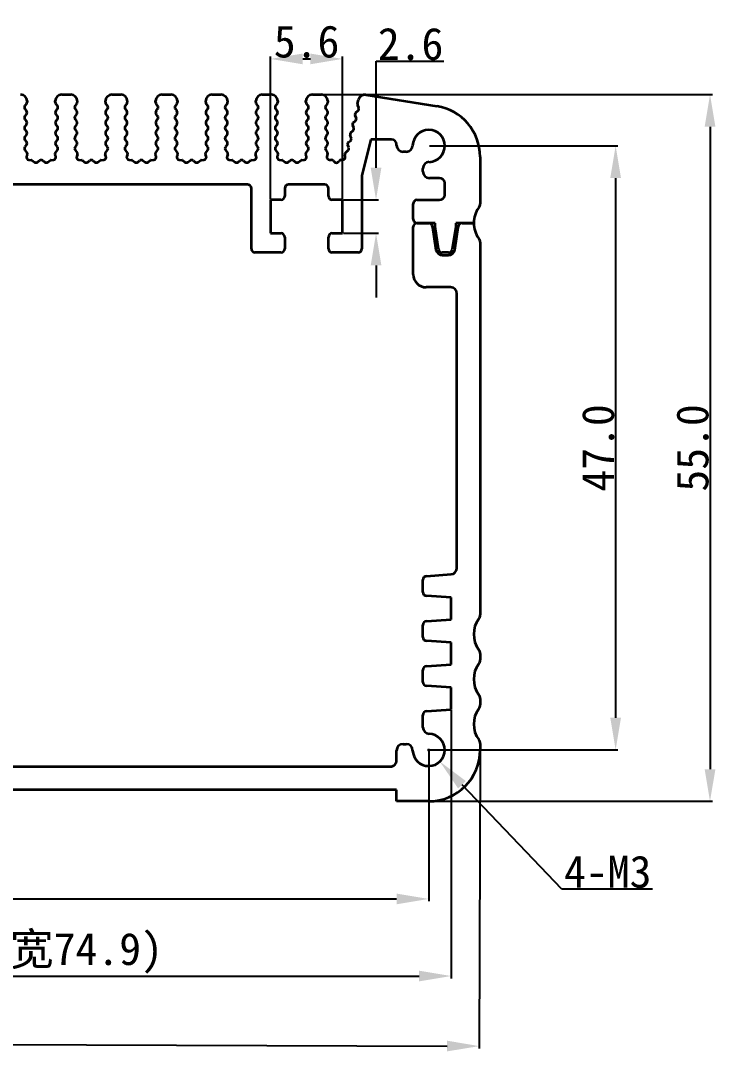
# Model space of a CAD drawing. Header units: inches. Extents: x -10 to 98, y -19 to 61.
# Drawn here: x 44.2 to 98.3, y -19.5 to 60.8 of the extents above; entities that cross this region are included whole.
import ezdxf

# ---------------------------------------------------------------- set-up
doc = ezdxf.new("R2010")
doc.units = ezdxf.units.IN
doc.header["$MEASUREMENT"] = 0
doc.layers.add('1', color=30, linetype='Continuous')
doc.layers.add('Visible (ISO)', color=7, linetype='Continuous', lineweight=35)
doc.styles.get("Standard").update_dxf_attribs({"font": 'simhei.ttf'})
doc.dimstyles.get("Standard").update_dxf_attribs({"dimtxt": 2.5, "dimasz": 2.5, "dimexe": 0.18, "dimexo": 0.0625, "dimgap": 0.09, "dimtad": 1, "dimtoh": 1, "dimdec": 1, "dimzin": 0, "dimdsep": 46, "dimtxsty": 'Standard', "dimcen": 0.09, "dimadec": 0, "dimazin": 0, "dimtfac": 1, "dimtdec": 1, "dimtofl": 0, "dimtmove": 0, "dimatfit": 3, "dimfxl": 1, "dimtolj": 1, "dimtzin": 0, "dimarcsym": 0})

# ---------------------------------------------------------------- blocks, each defined once
blk = doc.blocks.new('*D1')
at = {"color": 0, "lineweight": -2}
for p, q in [((67.712, 55), (98.067, 55)), ((97.887, 52.5), (97.887, 2.5)), ((76.062, 0), (98.067, 0))]:
    blk.add_line(p, q, dxfattribs=at)
at = {"color": 0}
for points in [[(97.47, 52.5), (98.304, 52.5), (97.887, 55)], [(97.47, 2.5), (98.304, 2.5), (97.887, 0)]]:
    blk.add_solid(points, dxfattribs=at)
at = {"layer": 'Defpoints', "color": 0}
for p in [(67.65, 55), (76, 0), (97.887, 0)]:
    blk.add_point(p, dxfattribs=at)
at = {"color": 0, "insert": (96.533, 27.5), "char_height": 2.5, "attachment_point": 5, "rotation": 90}
blk.add_mtext('\\A1;55.0', dxfattribs=at)
blk = doc.blocks.new('*D2')
at = {"color": 0, "lineweight": -2}
for p, q in [((76.062, 51), (90.723, 51)), ((90.543, 48.5), (90.543, 6.5)), ((76.062, 4), (90.723, 4))]:
    blk.add_line(p, q, dxfattribs=at)
at = {"color": 0}
for points in [[(90.127, 48.5), (90.96, 48.5), (90.543, 51)], [(90.127, 6.5), (90.96, 6.5), (90.543, 4)]]:
    blk.add_solid(points, dxfattribs=at)
at = {"layer": 'Defpoints', "color": 0}
for p in [(76, 51), (76, 4), (90.543, 4)]:
    blk.add_point(p, dxfattribs=at)
at = {"color": 0, "insert": (89.189, 27.5), "char_height": 2.5, "attachment_point": 5, "rotation": 90}
blk.add_mtext('\\A1;47.0', dxfattribs=at)
blk = doc.blocks.new('*D3')
at = {"color": 0, "lineweight": -2}
for p, q in [((63.7, 46.863), (63.7, 57.952)), ((66.2, 57.772), (66.8, 57.772)), ((69.3, 46.863), (69.3, 57.952))]:
    blk.add_line(p, q, dxfattribs=at)
at = {"color": 0}
for points in [[(66.2, 58.189), (66.2, 57.355), (63.7, 57.772)], [(66.8, 58.189), (66.8, 57.355), (69.3, 57.772)]]:
    blk.add_solid(points, dxfattribs=at)
at = {"layer": 'Defpoints', "color": 0}
for p in [(69.3, 57.772), (63.7, 46.8), (69.3, 46.8)]:
    blk.add_point(p, dxfattribs=at)
at = {"color": 0, "insert": (66.5, 59.112), "char_height": 2.5, "attachment_point": 5}
blk.add_mtext('\\A1;5.6', dxfattribs=at)
blk = doc.blocks.new('*D4')
at = {"color": 0, "lineweight": -2}
for p, q in [((71.902, 49.3), (71.902, 57.588)), ((71.902, 57.588), (77.188, 57.588)), ((69.363, 46.8), (72.082, 46.8)), ((69.363, 44.2), (72.082, 44.2)), ((71.902, 41.7), (71.902, 39.2))]:
    blk.add_line(p, q, dxfattribs=at)
at = {"color": 0}
for points in [[(71.485, 49.3), (72.318, 49.3), (71.902, 46.8)], [(71.485, 41.7), (72.318, 41.7), (71.902, 44.2)]]:
    blk.add_solid(points, dxfattribs=at)
at = {"layer": 'Defpoints', "color": 0}
for p in [(69.3, 46.8), (71.902, 46.8), (69.3, 44.2)]:
    blk.add_point(p, dxfattribs=at)
at = {"color": 0, "insert": (74.59, 58.928), "char_height": 2.5, "attachment_point": 5}
blk.add_mtext('\\A1;2.6', dxfattribs=at)
blk = doc.blocks.new('*D5')
at = {"color": 0, "lineweight": -2}
for p, q in [((4, 3.938), (4, -7.777)), ((76, 3.938), (76, -7.777)), ((6.5, -7.597), (73.5, -7.597))]:
    blk.add_line(p, q, dxfattribs=at)
at = {"color": 0}
for points in [[(6.5, -7.181), (6.5, -8.014), (4, -7.597)], [(73.5, -7.181), (73.5, -8.014), (76, -7.597)]]:
    blk.add_solid(points, dxfattribs=at)
at = {"layer": 'Defpoints', "color": 0}
for p in [(4, 4), (76, 4), (76, -7.597)]:
    blk.add_point(p, dxfattribs=at)
at = {"color": 0, "insert": (40, -6.243), "char_height": 2.5, "attachment_point": 5}
blk.add_mtext('\\A1;72.0', dxfattribs=at)
blk = doc.blocks.new('*D6')
at = {"layer": '1', "color": 0, "lineweight": -2}
for p, q in [((2.25, 7.088), (2.25, -13.775)), ((77.75, 7.088), (77.75, -13.775)), ((4.75, -13.595), (75.25, -13.595))]:
    blk.add_line(p, q, dxfattribs=at)
at = {"layer": '1', "color": 0}
for points in [[(4.75, -13.179), (4.75, -14.012), (2.25, -13.595)], [(75.25, -13.179), (75.25, -14.012), (77.75, -13.595)]]:
    blk.add_solid(points, dxfattribs=at)
at = {"layer": 'Defpoints', "color": 0}
for p in [(2.25, 7.15), (77.75, 7.15), (77.75, -13.595)]:
    blk.add_point(p, dxfattribs=at)
at = {"layer": '1', "color": 0, "insert": (40, -11.82), "char_height": 2.5, "attachment_point": 5}
blk.add_mtext('\\A1;75.5(最大板宽74.9)', dxfattribs=at)
blk = doc.blocks.new('*D7')
at = {"color": 0, "lineweight": -2}
for p, q in [((0, 4.188), (-0.073, -18.979)), ((80, 3.938), (79.927, -19.229)), ((2.428, -18.807), (77.428, -19.041))]:
    blk.add_line(p, q, dxfattribs=at)
at = {"color": 0}
for points in [[(2.429, -18.39), (2.427, -19.224), (-0.072, -18.799)], [(77.429, -18.625), (77.427, -19.458), (79.928, -19.049)]]:
    blk.add_solid(points, dxfattribs=at)
at = {"layer": 'Defpoints', "color": 0}
for p in [(0, 4.25), (80, 4), (79.928, -19.049)]:
    blk.add_point(p, dxfattribs=at)
at = {"color": 0, "insert": (39.932, -17.57), "char_height": 2.5, "attachment_point": 5, "rotation": 359.82095}
blk.add_mtext('\\A1;80.0', dxfattribs=at)
blk = doc.blocks.new('*D9')
at = {"color": 0, "lineweight": -2}
for p, q in [((76, 3.91), (76, 4.09)), ((75.91, 4), (76.09, 4)), ((86.353, -6.831), (78.591, 1.289)), ((93.409, -6.831), (86.353, -6.831))]:
    blk.add_line(p, q, dxfattribs=at)
at = {"color": 0}
blk.add_solid([(78.892, 1.577), (78.29, 1.001), (76.864, 3.096)], dxfattribs=at)
at = {"layer": 'Defpoints', "color": 0}
for p in [(76, 4), (76.864, 3.096)]:
    blk.add_point(p, dxfattribs=at)
at = {"color": 0, "insert": (89.926, -5.491), "char_height": 2.5, "attachment_point": 5}
blk.add_mtext('\\A1;4-M3', dxfattribs=at)

msp = doc.modelspace()

# ---------------------------------------------------------------- linework, layer by layer
at = {"layer": 'Visible (ISO)'}
for p, q in [((47.45, 55), (48.15, 55)), ((51.35, 55), (52.05, 55)), ((55.25, 55), (55.95, 55)), ((59.15, 55), (59.85, 55)), ((63.05, 55), (63.75, 55)), ((66.95, 55), (67.65, 55)), ((70.463, 54.281), (70.543, 54.604)), ((71.107, 54.976), (76.626, 54.102)), ((44.71, 54.28), (44.59, 54.12)), ((44.59, 53.88), (44.71, 53.72)), ((44.75, 54.5), (44.75, 54.4)), ((46.95, 54.4), (46.95, 54.5)), ((47.11, 54.12), (46.99, 54.28)), ((46.99, 53.72), (47.11, 53.88)), ((48.61, 54.28), (48.49, 54.12)), ((48.49, 53.88), (48.61, 53.72)), ((48.65, 54.5), (48.65, 54.4)), ((50.85, 54.4), (50.85, 54.5)), ((51.01, 54.12), (50.89, 54.28)), ((50.89, 53.72), (51.01, 53.88)), ((52.51, 54.28), (52.39, 54.12)), ((52.39, 53.88), (52.51, 53.72)), ((52.55, 54.5), (52.55, 54.4)), ((54.75, 54.4), (54.75, 54.5)), ((54.91, 54.12), (54.79, 54.28)), ((54.79, 53.72), (54.91, 53.88)), ((56.41, 54.28), (56.29, 54.12)), ((56.29, 53.88), (56.41, 53.72)), ((56.45, 54.5), (56.45, 54.4)), ((58.65, 54.4), (58.65, 54.5)), ((58.81, 54.12), (58.69, 54.28)), ((58.69, 53.72), (58.81, 53.88)), ((60.31, 54.28), (60.19, 54.12)), ((60.19, 53.88), (60.31, 53.72)), ((60.35, 54.5), (60.35, 54.4)), ((62.55, 54.4), (62.55, 54.5)), ((62.71, 54.12), (62.59, 54.28)), ((62.59, 53.72), (62.71, 53.88)), ((64.21, 54.28), (64.09, 54.12)), ((64.09, 53.88), (64.21, 53.72)), ((64.25, 54.5), (64.25, 54.4)), ((66.45, 54.4), (66.45, 54.5)), ((66.61, 54.12), (66.49, 54.28)), ((66.49, 53.72), (66.61, 53.88)), ((68.11, 54.28), (67.99, 54.12)), ((67.99, 53.88), (68.11, 53.72)), ((68.15, 54.5), (68.15, 54.4)), ((70.551, 53.971), (70.473, 54.155)), ((44.71, 53.48), (44.59, 53.32)), ((44.59, 53.08), (44.71, 52.92)), ((47.11, 53.32), (46.99, 53.48)), ((46.99, 52.92), (47.11, 53.08)), ((48.61, 53.48), (48.49, 53.32)), ((48.49, 53.08), (48.61, 52.92)), ((51.01, 53.32), (50.89, 53.48)), ((50.89, 52.92), (51.01, 53.08)), ((52.51, 53.48), (52.39, 53.32)), ((52.39, 53.08), (52.51, 52.92)), ((54.91, 53.32), (54.79, 53.48)), ((54.79, 52.92), (54.91, 53.08)), ((56.41, 53.48), (56.29, 53.32)), ((56.29, 53.08), (56.41, 52.92)), ((58.81, 53.32), (58.69, 53.48)), ((58.69, 52.92), (58.81, 53.08)), ((60.31, 53.48), (60.19, 53.32)), ((60.19, 53.08), (60.31, 52.92)), ((62.71, 53.32), (62.59, 53.48)), ((62.59, 52.92), (62.71, 53.08)), ((64.21, 53.48), (64.09, 53.32)), ((64.09, 53.08), (64.21, 52.92)), ((66.61, 53.32), (66.49, 53.48)), ((66.49, 52.92), (66.61, 53.08)), ((68.11, 53.48), (67.99, 53.32)), ((67.99, 53.08), (68.11, 52.92)), ((70.144, 52.835), (70.299, 52.962)), ((70.357, 53.195), (70.279, 53.379)), ((70.337, 53.612), (70.492, 53.738)), ((44.71, 52.68), (44.59, 52.52)), ((44.59, 52.28), (44.71, 52.12)), ((47.11, 52.52), (46.99, 52.68)), ((46.99, 52.12), (47.11, 52.28)), ((48.61, 52.68), (48.49, 52.52)), ((48.49, 52.28), (48.61, 52.12)), ((51.01, 52.52), (50.89, 52.68)), ((50.89, 52.12), (51.01, 52.28)), ((52.51, 52.68), (52.39, 52.52)), ((52.39, 52.28), (52.51, 52.12)), ((54.91, 52.52), (54.79, 52.68)), ((54.79, 52.12), (54.91, 52.28)), ((56.41, 52.68), (56.29, 52.52)), ((56.29, 52.28), (56.41, 52.12)), ((58.81, 52.52), (58.69, 52.68)), ((58.69, 52.12), (58.81, 52.28)), ((60.31, 52.68), (60.19, 52.52)), ((60.19, 52.28), (60.31, 52.12)), ((62.71, 52.52), (62.59, 52.68)), ((62.59, 52.12), (62.71, 52.28)), ((64.21, 52.68), (64.09, 52.52)), ((64.09, 52.28), (64.21, 52.12)), ((66.61, 52.52), (66.49, 52.68)), ((66.49, 52.12), (66.61, 52.28)), ((68.11, 52.68), (67.99, 52.52)), ((67.99, 52.28), (68.11, 52.12)), ((69.95, 52.059), (70.105, 52.185)), ((70.163, 52.418), (70.086, 52.603)), ((44.71, 51.88), (44.59, 51.72)), ((44.59, 51.48), (44.71, 51.32)), ((47.11, 51.72), (46.99, 51.88)), ((46.99, 51.32), (47.11, 51.48)), ((48.61, 51.88), (48.49, 51.72)), ((48.49, 51.48), (48.61, 51.32)), ((51.01, 51.72), (50.89, 51.88)), ((50.89, 51.32), (51.01, 51.48)), ((52.51, 51.88), (52.39, 51.72)), ((52.39, 51.48), (52.51, 51.32)), ((54.91, 51.72), (54.79, 51.88)), ((54.79, 51.32), (54.91, 51.48)), ((56.41, 51.88), (56.29, 51.72)), ((56.29, 51.48), (56.41, 51.32)), ((58.81, 51.72), (58.69, 51.88)), ((58.69, 51.32), (58.81, 51.48)), ((60.31, 51.88), (60.19, 51.72)), ((60.19, 51.48), (60.31, 51.32)), ((62.71, 51.72), (62.59, 51.88)), ((62.59, 51.32), (62.71, 51.48)), ((64.21, 51.88), (64.09, 51.72)), ((64.09, 51.48), (64.21, 51.32)), ((66.61, 51.72), (66.49, 51.88)), ((66.49, 51.32), (66.61, 51.48)), ((68.11, 51.88), (67.99, 51.72)), ((67.99, 51.48), (68.11, 51.32)), ((69.757, 51.283), (69.912, 51.409)), ((69.97, 51.642), (69.892, 51.826)), ((71.5, 51.5), (70.8, 48.692)), ((73.1, 51.5), (71.5, 51.5)), ((44.71, 51.08), (44.59, 50.92)), ((44.59, 50.68), (44.765, 50.446)), ((46.935, 50.446), (47.11, 50.68)), ((47.11, 50.92), (46.99, 51.08)), ((48.61, 51.08), (48.49, 50.92)), ((48.49, 50.68), (48.665, 50.446)), ((50.835, 50.446), (51.01, 50.68)), ((51.01, 50.92), (50.89, 51.08)), ((52.51, 51.08), (52.39, 50.92)), ((52.39, 50.68), (52.565, 50.446)), ((54.735, 50.446), (54.91, 50.68)), ((54.91, 50.92), (54.79, 51.08)), ((56.41, 51.08), (56.29, 50.92)), ((56.29, 50.68), (56.465, 50.446)), ((58.635, 50.446), (58.81, 50.68)), ((58.81, 50.92), (58.69, 51.08)), ((60.31, 51.08), (60.19, 50.92)), ((60.19, 50.68), (60.365, 50.446)), ((62.535, 50.446), (62.71, 50.68)), ((62.71, 50.92), (62.59, 51.08)), ((64.21, 51.08), (64.09, 50.92)), ((64.09, 50.68), (64.265, 50.446)), ((66.435, 50.446), (66.61, 50.68)), ((66.61, 50.92), (66.49, 51.08)), ((68.11, 51.08), (67.99, 50.92)), ((67.99, 50.68), (68.105, 50.527)), ((69.545, 50.492), (69.718, 50.633)), ((69.776, 50.866), (69.699, 51.05)), ((73.5, 51.046), (73.5, 51.1)), ((74.251, 50.546), (74, 50.546)), ((44.777, 50.347), (44.715, 50.2)), ((44.883, 49.922), (45.082, 49.906)), ((45.134, 49.887), (45.33, 49.74)), ((45.57, 49.74), (45.73, 49.86)), ((45.97, 49.86), (46.13, 49.74)), ((46.37, 49.74), (46.566, 49.887)), ((46.618, 49.906), (46.817, 49.922)), ((46.985, 50.2), (46.923, 50.347)), ((48.677, 50.347), (48.615, 50.2)), ((48.783, 49.922), (48.982, 49.906)), ((49.034, 49.887), (49.23, 49.74)), ((49.47, 49.74), (49.63, 49.86)), ((49.87, 49.86), (50.03, 49.74)), ((50.27, 49.74), (50.466, 49.887)), ((50.518, 49.906), (50.717, 49.922)), ((50.885, 50.2), (50.823, 50.347)), ((52.577, 50.347), (52.515, 50.2)), ((52.683, 49.922), (52.882, 49.906)), ((52.934, 49.887), (53.13, 49.74)), ((53.37, 49.74), (53.53, 49.86)), ((53.77, 49.86), (53.93, 49.74)), ((54.17, 49.74), (54.366, 49.887)), ((54.418, 49.906), (54.617, 49.922)), ((54.785, 50.2), (54.723, 50.347)), ((56.477, 50.347), (56.415, 50.2)), ((56.583, 49.922), (56.782, 49.906)), ((56.834, 49.887), (57.03, 49.74)), ((57.27, 49.74), (57.43, 49.86)), ((57.67, 49.86), (57.83, 49.74)), ((58.07, 49.74), (58.266, 49.887)), ((58.318, 49.906), (58.517, 49.922)), ((58.685, 50.2), (58.623, 50.347)), ((60.377, 50.347), (60.315, 50.2)), ((60.483, 49.922), (60.682, 49.906)), ((60.734, 49.887), (60.93, 49.74)), ((61.17, 49.74), (61.33, 49.86)), ((61.57, 49.86), (61.73, 49.74)), ((61.97, 49.74), (62.166, 49.887)), ((62.218, 49.906), (62.417, 49.922)), ((62.585, 50.2), (62.523, 50.347)), ((64.277, 50.347), (64.215, 50.2)), ((64.383, 49.922), (64.582, 49.906)), ((64.634, 49.887), (64.83, 49.74)), ((65.07, 49.74), (65.23, 49.86)), ((65.47, 49.86), (65.63, 49.74)), ((65.87, 49.74), (66.066, 49.887)), ((66.118, 49.906), (66.317, 49.922)), ((66.485, 50.2), (66.423, 50.347)), ((68.137, 50.354), (68.086, 50.168)), ((68.28, 49.915), (68.432, 49.916)), ((68.581, 49.852), (68.668, 49.758)), ((68.962, 49.758), (69.049, 49.852)), ((69.198, 49.916), (69.309, 49.927)), ((69.505, 50.175), (69.477, 50.289)), ((80, 50.152), (80, 46.5)), ((75.55, 49), (75.55, 49.251)), ((70.8, 48.692), (70.8, 43)), ((76.85, 48.5), (76.05, 48.5)), ((61.9, 48), (18.1, 48)), ((62.2, 43), (62.2, 47.7)), ((64.8, 47.7), (64.8, 47.1)), ((67.9, 48), (65.1, 48)), ((68.2, 47.1), (68.2, 47.7)), ((77.25, 47.2), (77.25, 48.1)), ((64.5, 46.8), (63.7, 46.8)), ((63.7, 46.8), (63.7, 44.2)), ((69.3, 46.8), (68.5, 46.8)), ((69.3, 44.2), (69.3, 46.8)), ((75.1, 46.8), (76.85, 46.8)), ((74.8, 45.3), (74.8, 46.5)), ((76.5, 45), (75.1, 45)), ((75.1, 45), (76, 45)), ((76.5, 44.7), (76.5, 45)), ((79.5, 45), (78.1, 45)), ((78.1, 45), (78.1, 44.7)), ((78.6, 45), (79.5, 45)), ((63.7, 44.2), (64.5, 44.2)), ((68.5, 44.2), (69.3, 44.2)), ((74.8, 41), (74.8, 44.7)), ((76.3, 44.7), (76.3, 44.685)), ((76.3, 44.685), (76.564, 42.926)), ((76.762, 42.955), (76.5, 44.7)), ((78.1, 44.7), (77.838, 42.955)), ((78.036, 42.926), (78.3, 44.685)), ((78.3, 44.685), (78.3, 44.7)), ((64.8, 43.9), (64.8, 43)), ((68.2, 43), (68.2, 43.9)), ((80, 43.5), (80, 14.5)), ((64.5, 42.7), (62.5, 42.7)), ((70.5, 42.7), (68.5, 42.7)), ((77.542, 42.7), (77.058, 42.7)), ((77.058, 42.5), (77.542, 42.5)), ((77.7, 40), (75.8, 40)), ((78.2, 18.165), (78.2, 39.5)), ((75.825, 17.533), (77.735, 17.666)), ((75.546, 16.284), (75.546, 17.234)), ((77.75, 15.85), (75.825, 15.985)), ((77.75, 14.15), (77.75, 15.85)), ((75.546, 12.784), (75.546, 13.716)), ((75.825, 14.015), (77.75, 14.15)), ((77.75, 12.35), (75.825, 12.485)), ((77.75, 10.65), (77.75, 12.35)), ((80, 11.5), (80, 11)), ((75.825, 10.515), (77.75, 10.65)), ((75.546, 9.284), (75.546, 10.216)), ((77.75, 8.85), (75.825, 8.985)), ((77.75, 7.15), (77.75, 8.85)), ((80, 8), (80, 7.5)), ((75.546, 5.749), (75.546, 6.716)), ((75.825, 7.015), (77.75, 7.15)), ((74, 4.454), (74.251, 4.454)), ((80, 4.5), (80, 4)), ((73.5, 3.2), (73.5, 3.954)), ((7, 2.7), (73, 2.7)), ((73.5, 0.9), (6.5, 0.9)), ((73.5, 0), (73.5, 0.9)), ((76, 0), (73.5, 0))]:
    msp.add_line(p, q, dxfattribs=at)
for centre, radius, start, end in [((44.25, 54.5), 0.5, 360, 90), ((47.45, 54.5), 0.5, 90, 180), ((48.15, 54.5), 0.5, 0, 90), ((51.35, 54.5), 0.5, 90, 180), ((52.05, 54.5), 0.5, 0, 90), ((55.25, 54.5), 0.5, 90, 180), ((55.95, 54.5), 0.5, 0, 90), ((59.15, 54.5), 0.5, 90, 180), ((59.85, 54.5), 0.5, 360, 90), ((63.05, 54.5), 0.5, 90, 180), ((63.75, 54.5), 0.5, 0, 90), ((66.95, 54.5), 0.5, 90, 180), ((67.65, 54.5), 0.5, 360, 90), ((71.029, 54.483), 0.5, 81, 166), ((44.75, 54), 0.2, 143.1301, 216.8699), ((44.55, 54.4), 0.2, 323.1301, 0), ((47.15, 54.4), 0.2, 180, 216.8699), ((46.95, 54), 0.2, 323.1301, 36.8699), ((48.65, 54), 0.2, 143.1301, 216.8699), ((48.45, 54.4), 0.2, 323.1301, 0), ((51.05, 54.4), 0.2, 180, 216.8699), ((50.85, 54), 0.2, 323.1301, 36.8699), ((52.55, 54), 0.2, 143.1301, 216.8699), ((52.35, 54.4), 0.2, 323.1301, 0), ((54.95, 54.4), 0.2, 180, 216.8699), ((54.75, 54), 0.2, 323.1301, 36.8699), ((56.45, 54), 0.2, 143.1301, 216.8699), ((56.25, 54.4), 0.2, 323.1301, 0), ((58.85, 54.4), 0.2, 180, 216.8699), ((58.65, 54), 0.2, 323.1301, 36.8699), ((60.35, 54), 0.2, 143.1301, 216.8699), ((60.15, 54.4), 0.2, 323.1301, 0), ((62.75, 54.4), 0.2, 180, 216.8699), ((62.55, 54), 0.2, 323.1301, 36.8699), ((64.25, 54), 0.2, 143.1301, 216.8699), ((64.05, 54.4), 0.2, 323.1301, 0), ((66.65, 54.4), 0.2, 180, 216.8699), ((66.45, 54), 0.2, 323.1301, 36.8699), ((68.15, 54), 0.2, 143.1301, 216.8699), ((67.95, 54.4), 0.2, 323.1301, 0), ((70.657, 54.233), 0.2, 166, 202.8699), ((70.366, 53.893), 0.2, 309.1301, 22.8699), ((76, 50.152), 4, 360, 81), ((44.75, 53.2), 0.2, 143.1301, 216.8699), ((44.55, 53.6), 0.2, 323.1301, 36.8699), ((47.15, 53.6), 0.2, 143.1301, 216.8699), ((46.95, 53.2), 0.2, 323.1301, 36.8699), ((48.65, 53.2), 0.2, 143.1301, 216.8699), ((48.45, 53.6), 0.2, 323.1301, 36.8699), ((51.05, 53.6), 0.2, 143.1301, 216.8699), ((50.85, 53.2), 0.2, 323.1301, 36.8699), ((52.55, 53.2), 0.2, 143.1301, 216.8699), ((52.35, 53.6), 0.2, 323.1301, 36.8699), ((54.95, 53.6), 0.2, 143.1301, 216.8699), ((54.75, 53.2), 0.2, 323.1301, 36.8699), ((56.45, 53.2), 0.2, 143.1301, 216.8699), ((56.25, 53.6), 0.2, 323.1301, 36.8699), ((58.85, 53.6), 0.2, 143.1301, 216.8699), ((58.65, 53.2), 0.2, 323.1301, 36.8699), ((60.35, 53.2), 0.2, 143.1301, 216.8699), ((60.15, 53.6), 0.2, 323.1301, 36.8699), ((62.75, 53.6), 0.2, 143.1301, 216.8699), ((62.55, 53.2), 0.2, 323.1301, 36.8699), ((64.25, 53.2), 0.2, 143.1301, 216.8699), ((64.05, 53.6), 0.2, 323.1301, 36.8699), ((66.65, 53.6), 0.2, 143.1301, 216.8699), ((66.45, 53.2), 0.2, 323.1301, 36.8699), ((68.15, 53.2), 0.2, 143.1301, 216.8699), ((67.95, 53.6), 0.2, 323.1301, 36.8699), ((70.464, 53.457), 0.2, 129.1301, 202.8699), ((70.173, 53.117), 0.2, 309.1301, 22.8699), ((44.75, 52.4), 0.2, 143.1301, 216.8699), ((44.55, 52.8), 0.2, 323.1301, 36.8699), ((47.15, 52.8), 0.2, 143.1301, 216.8699), ((46.95, 52.4), 0.2, 323.1301, 36.8699), ((48.65, 52.4), 0.2, 143.1301, 216.8699), ((48.45, 52.8), 0.2, 323.1301, 36.8699), ((51.05, 52.8), 0.2, 143.1301, 216.8699), ((50.85, 52.4), 0.2, 323.1301, 36.8699), ((52.55, 52.4), 0.2, 143.1301, 216.8699), ((52.35, 52.8), 0.2, 323.1301, 36.8699), ((54.95, 52.8), 0.2, 143.1301, 216.8699), ((54.75, 52.4), 0.2, 323.1301, 36.8699), ((56.45, 52.4), 0.2, 143.1301, 216.8699), ((56.25, 52.8), 0.2, 323.1301, 36.8699), ((58.85, 52.8), 0.2, 143.1301, 216.8699), ((58.65, 52.4), 0.2, 323.1301, 36.8699), ((60.35, 52.4), 0.2, 143.1301, 216.8699), ((60.15, 52.8), 0.2, 323.1301, 36.8699), ((62.75, 52.8), 0.2, 143.1301, 216.8699), ((62.55, 52.4), 0.2, 323.1301, 36.8699), ((64.25, 52.4), 0.2, 143.1301, 216.8699), ((64.05, 52.8), 0.2, 323.1301, 36.8699), ((66.65, 52.8), 0.2, 143.1301, 216.8699), ((66.45, 52.4), 0.2, 323.1301, 36.8699), ((68.15, 52.4), 0.2, 143.1301, 216.8699), ((67.95, 52.8), 0.2, 323.1301, 36.8699), ((70.27, 52.68), 0.2, 129.1301, 202.8699), ((69.979, 52.341), 0.2, 309.1301, 22.8699), ((76, 51), 1.25, 271.63725, 178.48754), ((44.75, 51.6), 0.2, 143.1301, 216.8699), ((44.55, 52), 0.2, 323.1301, 36.8699), ((47.15, 52), 0.2, 143.1301, 216.8699), ((46.95, 51.6), 0.2, 323.1301, 36.8699), ((48.65, 51.6), 0.2, 143.1301, 216.8699), ((48.45, 52), 0.2, 323.1301, 36.8699), ((51.05, 52), 0.2, 143.1301, 216.8699), ((50.85, 51.6), 0.2, 323.1301, 36.8699), ((52.55, 51.6), 0.2, 143.1301, 216.8699), ((52.35, 52), 0.2, 323.1301, 36.8699), ((54.95, 52), 0.2, 143.1301, 216.8699), ((54.75, 51.6), 0.2, 323.1301, 36.8699), ((56.45, 51.6), 0.2, 143.1301, 216.8699), ((56.25, 52), 0.2, 323.1301, 36.8699), ((58.85, 52), 0.2, 143.1301, 216.8699), ((58.65, 51.6), 0.2, 323.1301, 36.8699), ((60.35, 51.6), 0.2, 143.1301, 216.8699), ((60.15, 52), 0.2, 323.1301, 36.8699), ((62.75, 52), 0.2, 143.1301, 216.8699), ((62.55, 51.6), 0.2, 323.1301, 36.8699), ((64.25, 51.6), 0.2, 143.1301, 216.8699), ((64.05, 52), 0.2, 323.1301, 36.8699), ((66.65, 52), 0.2, 143.1301, 216.8699), ((66.45, 51.6), 0.2, 323.1301, 36.8699), ((68.15, 51.6), 0.2, 143.1301, 216.8699), ((67.95, 52), 0.2, 323.1301, 36.8699), ((70.076, 51.904), 0.2, 129.1301, 202.8699), ((69.786, 51.564), 0.2, 309.1301, 22.8699), ((73.1, 51.1), 0.4, 0, 90), ((44.75, 50.8), 0.2, 143.1301, 216.8699), ((44.55, 51.2), 0.2, 323.1301, 36.8699), ((47.15, 51.2), 0.2, 143.1301, 216.8699), ((46.95, 50.8), 0.2, 323.1301, 36.8699), ((48.65, 50.8), 0.2, 143.1301, 216.8699), ((48.45, 51.2), 0.2, 323.1301, 36.8699), ((51.05, 51.2), 0.2, 143.1301, 216.8699), ((50.85, 50.8), 0.2, 323.1301, 36.8699), ((52.55, 50.8), 0.2, 143.1301, 216.8699), ((52.35, 51.2), 0.2, 323.1301, 36.8699), ((54.95, 51.2), 0.2, 143.1301, 216.8699), ((54.75, 50.8), 0.2, 323.1301, 36.8699), ((56.45, 50.8), 0.2, 143.1301, 216.8699), ((56.25, 51.2), 0.2, 323.1301, 36.8699), ((58.85, 51.2), 0.2, 143.1301, 216.8699), ((58.65, 50.8), 0.2, 323.1301, 36.8699), ((60.35, 50.8), 0.2, 143.1301, 216.8699), ((60.15, 51.2), 0.2, 323.1301, 36.8699), ((62.75, 51.2), 0.2, 143.1301, 216.8699), ((62.55, 50.8), 0.2, 323.1301, 36.8699), ((64.25, 50.8), 0.2, 143.1301, 216.8699), ((64.05, 51.2), 0.2, 323.1301, 36.8699), ((66.65, 51.2), 0.2, 143.1301, 216.8699), ((66.45, 50.8), 0.2, 323.1301, 36.8699), ((68.15, 50.8), 0.2, 143.1301, 216.8699), ((67.95, 51.2), 0.2, 323.1301, 36.8699), ((69.883, 51.128), 0.2, 129.1301, 202.8699), ((69.592, 50.788), 0.2, 309.1301, 22.8699), ((74, 51.046), 0.5, 180, 270), ((74.251, 51.046), 0.5, 270, 358.48754), ((44.899, 50.122), 0.2, 156.89322, 265.41651), ((44.685, 50.386), 0.1, 336.89322, 36.8699), ((45.074, 49.807), 0.1, 53.1301, 85.41651), ((45.45, 49.9), 0.2, 233.1301, 306.8699), ((45.85, 49.7), 0.2, 53.1301, 126.8699), ((46.25, 49.9), 0.2, 233.1301, 306.8699), ((46.626, 49.807), 0.1, 94.58349, 126.8699), ((46.801, 50.122), 0.2, 274.58349, 23.10678), ((47.015, 50.386), 0.1, 143.1301, 203.10678), ((48.799, 50.122), 0.2, 156.89322, 265.41651), ((48.585, 50.386), 0.1, 336.89322, 36.8699), ((48.974, 49.807), 0.1, 53.1301, 85.41651), ((49.35, 49.9), 0.2, 233.1301, 306.8699), ((49.75, 49.7), 0.2, 53.1301, 126.8699), ((50.15, 49.9), 0.2, 233.1301, 306.8699), ((50.526, 49.807), 0.1, 94.58349, 126.8699), ((50.701, 50.122), 0.2, 274.58349, 23.10678), ((50.915, 50.386), 0.1, 143.1301, 203.10678), ((52.699, 50.122), 0.2, 156.89322, 265.41651), ((52.485, 50.386), 0.1, 336.89322, 36.8699), ((52.874, 49.807), 0.1, 53.1301, 85.41651), ((53.25, 49.9), 0.2, 233.1301, 306.8699), ((53.65, 49.7), 0.2, 53.1301, 126.8699), ((54.05, 49.9), 0.2, 233.1301, 306.8699), ((54.426, 49.807), 0.1, 94.58349, 126.8699), ((54.601, 50.122), 0.2, 274.58349, 23.10678), ((54.815, 50.386), 0.1, 143.1301, 203.10678), ((56.599, 50.122), 0.2, 156.89322, 265.41651), ((56.385, 50.386), 0.1, 336.89322, 36.8699), ((56.774, 49.807), 0.1, 53.1301, 85.41651), ((57.15, 49.9), 0.2, 233.1301, 306.8699), ((57.55, 49.7), 0.2, 53.1301, 126.8699), ((57.95, 49.9), 0.2, 233.1301, 306.8699), ((58.326, 49.807), 0.1, 94.58349, 126.8699), ((58.501, 50.122), 0.2, 274.58349, 23.10678), ((58.715, 50.386), 0.1, 143.1301, 203.10678), ((60.499, 50.122), 0.2, 156.89322, 265.41651), ((60.285, 50.386), 0.1, 336.89322, 36.8699), ((60.674, 49.807), 0.1, 53.1301, 85.41651), ((61.05, 49.9), 0.2, 233.1301, 306.8699), ((61.45, 49.7), 0.2, 53.1301, 126.8699), ((61.85, 49.9), 0.2, 233.1301, 306.8699), ((62.226, 49.807), 0.1, 94.58349, 126.8699), ((62.401, 50.122), 0.2, 274.58349, 23.10678), ((62.615, 50.386), 0.1, 143.1301, 203.10678), ((64.399, 50.122), 0.2, 156.89322, 265.41651), ((64.185, 50.386), 0.1, 336.89322, 36.8699), ((64.574, 49.807), 0.1, 53.1301, 85.41651), ((64.95, 49.9), 0.2, 233.1301, 306.8699), ((65.35, 49.7), 0.2, 53.1301, 126.8699), ((65.75, 49.9), 0.2, 233.1301, 306.8699), ((66.126, 49.807), 0.1, 94.58349, 126.8699), ((66.301, 50.122), 0.2, 274.58349, 23.10678), ((66.515, 50.386), 0.1, 143.1301, 203.10678), ((68.279, 50.115), 0.2, 164.54118, 270.45882), ((67.945, 50.407), 0.2, 344.54118, 36.8699), ((68.434, 49.716), 0.2, 42.88248, 90.45882), ((68.815, 49.894), 0.2, 222.88248, 317.11752), ((69.196, 49.716), 0.2, 89.54118, 137.11752), ((69.311, 50.127), 0.2, 269.54118, 13.77281), ((69.671, 50.337), 0.2, 129.1301, 193.77281), ((76.05, 49.251), 0.5, 91.63725, 180), ((76.05, 49), 0.5, 180, 270), ((76.85, 48.1), 0.4, 0, 90), ((61.9, 47.7), 0.3, 0, 90), ((65.1, 47.7), 0.3, 90, 180), ((67.9, 47.7), 0.3, 0, 90), ((64.5, 47.1), 0.3, 270, 0), ((68.5, 47.1), 0.3, 180, 270), ((75.1, 46.5), 0.3, 90, 180), ((76.85, 47.2), 0.4, 270, 0), ((81.5, 45), 2, 143.1301, 180), ((79.5, 46.5), 0.5, 323.1301, 0), ((75.1, 45.3), 0.3, 180, 270), ((75.1, 44.7), 0.3, 90, 180), ((76, 44.7), 0.3, 360, 90), ((78.6, 44.7), 0.3, 90, 180), ((81.5, 45), 2, 180, 216.8699), ((64.5, 43.9), 0.3, 0, 90), ((68.5, 43.9), 0.3, 90, 180), ((79.5, 43.5), 0.5, 360, 36.8699), ((62.5, 43), 0.3, 180, 270), ((64.5, 43), 0.3, 270, 0), ((68.5, 43), 0.3, 180, 270), ((70.5, 43), 0.3, 270, 0), ((77.058, 43), 0.5, 188.53077, 270), ((77.058, 43), 0.3, 188.53077, 270), ((77.542, 43), 0.3, 270, 351.46923), ((77.542, 43), 0.5, 270, 351.46923), ((75.8, 41), 1, 180, 270), ((77.7, 39.5), 0.5, 360, 90), ((77.7, 18.165), 0.5, 273.99649, 359.99649), ((75.846, 17.234), 0.3, 94, 180), ((75.846, 16.284), 0.3, 180, 266), ((79.5, 14.5), 0.5, 323.1301, 360), ((75.846, 13.716), 0.3, 94, 180), ((81.5, 13), 2, 143.1301, 216.8699), ((75.846, 12.784), 0.3, 180, 266), ((79.5, 11.5), 0.5, 360, 36.8699), ((75.846, 10.216), 0.3, 94, 180), ((81.5, 9.5), 2, 143.1301, 216.8699), ((79.5, 11), 0.5, 323.1301, 360), ((75.846, 9.284), 0.3, 180, 266), ((79.5, 8), 0.5, 0, 36.8699), ((79.5, 7.5), 0.5, 323.1301, 0), ((75.846, 6.716), 0.3, 94, 180), ((81.5, 6), 2, 143.1301, 216.8699), ((76.046, 5.749), 0.5, 180, 268.48754), ((76, 4), 1.25, 181.51246, 88.48754), ((74, 3.954), 0.5, 90, 180), ((74.251, 3.954), 0.5, 1.51246, 90), ((79.5, 4.5), 0.5, 0, 36.8699), ((76, 4), 4, 270, 360), ((73, 3.2), 0.5, 269.99884, 0)]:
    msp.add_arc(centre, radius, start, end, dxfattribs=at)

# ---------------------------------------------------------------- dimensions: what is measured, and where the dimension line sits
for base, p1, p2, angle, picture, middle in [((69.3, 57.772), (63.7, 46.8), (69.3, 46.8), 0, '*D3', (66.5, 59.112)), ((97.887, 0), (67.65, 55), (76, 0), 90, '*D1', (96.533, 27.5)), ((90.543, 4), (76, 51), (76, 4), 90, '*D2', (89.189, 27.5))]:
    dim = msp.add_linear_dim(base=base, p1=p1, p2=p2, angle=angle, dimstyle='Standard')
    dim.commit()
    dim.dimension.update_dxf_attribs({"geometry": picture, "text_midpoint": middle})
dim = msp.add_linear_dim(base=(71.902, 46.8), p1=(69.3, 44.2), p2=(69.3, 46.8), angle=90, dimstyle='Standard')
dim.commit()
dim.dimension.update_dxf_attribs({"geometry": '*D4', "text_midpoint": (74.59, 57.588), "dimtype": 161})
dim = msp.add_aligned_dim(p1=(0, 4.25), p2=(80, 4), distance=-23.049, dimstyle='Standard')
dim.commit()
dim.dimension.update_dxf_attribs({"geometry": '*D7', "text_midpoint": (39.932, -17.57)})
dim = msp.add_radius_dim(center=(76, 4), mpoint=(76.864, 3.096), text='4-M3', dimstyle='Standard')
dim.commit()
dim.dimension.update_dxf_attribs({"geometry": '*D9', "text_midpoint": (89.926, -6.831), "dimtype": 164})
dim = msp.add_linear_dim(base=(76, -7.597), p1=(4, 4), p2=(76, 4), dimstyle='Standard')
dim.commit()
dim.dimension.update_dxf_attribs({"geometry": '*D5', "text_midpoint": (40, -6.243)})
at = {"layer": '1'}
dim = msp.add_linear_dim(base=(77.75, -13.595), p1=(2.25, 7.15), p2=(77.75, 7.15), angle=360, text='<>(最大板宽74.9)', dimstyle='Standard', dxfattribs=at)
dim.commit()
dim.dimension.update_dxf_attribs({"geometry": '*D6', "text_midpoint": (40, -11.82)})

doc.saveas('drawing.dxf')
